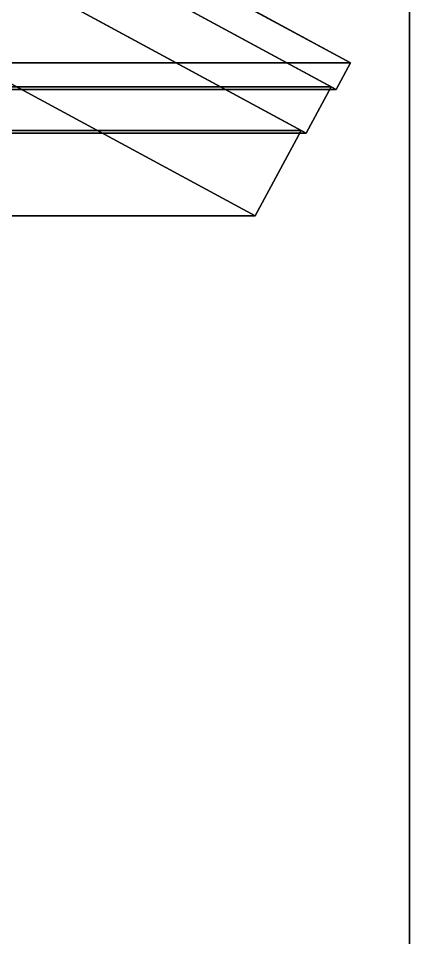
# Model space of a CAD drawing. Header units: metres. Extents: x -14.1 to 14.1, y -13.2 to 13.2.
# Drawn here: x 13.764 to 14.07, y -10.075 to -9.355 of the extents above; entities that cross this region are included whole.
import ezdxf

# ---------------------------------------------------------------- set-up
doc = ezdxf.new("R2010")
doc.units = ezdxf.units.M

msp = doc.modelspace()

# ---------------------------------------------------------------- linework, layer by layer
at = {"layer": 'archroof', "color": 8}
for points in [[(4.91763, -8.37861, -18.0319), (12.1543, -8.37856, -18.0319), (14.0242, -9.38956, -19.9018), (4.91763, -9.38958, -19.9018)], [(12.1543, -8.40549, 17.1261), (14.013, -9.41036, 17.1261), (14.0242, -9.38956, 17.1261), (12.1543, -8.37856, 17.1261)], [(12.1543, -8.37856, 9.61954), (12.1543, -8.37856, 17.1261), (14.0242, -9.38956, 17.1261), (14.0242, -9.38956, 9.61954)], [(14.0242, -9.38956, 9.61954), (14.0242, -9.38956, 2.11299), (12.1543, -8.37856, 2.11299), (12.1543, -8.37856, 9.61954)], [(14.0242, -9.38956, 2.11299), (14.0242, -9.38956, -5.39355), (12.1543, -8.37856, -5.39355), (12.1543, -8.37856, 2.11299)], [(14.0242, -9.38956, -5.39355), (14.0242, -9.38956, -11.7127), (12.1543, -8.37856, -11.7127), (12.1543, -8.37856, -5.39355)], [(14.0242, -9.38956, -11.7127), (14.0242, -9.38956, -19.9018), (12.1543, -8.37856, -18.0319), (12.1543, -8.37856, -11.7127)], [(12.1543, -8.40549, 17.1216), (14.0091, -9.40825, 17.1216), (14.013, -9.41036, 17.1261), (12.1543, -8.40549, 17.1261)], [(4.91763, -9.41038, -19.8905), (4.91763, -9.38958, -19.9018), (14.0242, -9.38956, -19.9018), (14.013, -9.41036, -19.8906)], [(14.013, -9.41036, 9.61954), (14.0242, -9.38956, 9.61954), (14.0242, -9.38956, 17.1261), (14.013, -9.41036, 17.1261)], [(14.013, -9.41036, 9.61954), (14.013, -9.41036, 2.11299), (14.0242, -9.38956, 2.11299), (14.0242, -9.38956, 9.61954)], [(14.013, -9.41036, 2.11299), (14.013, -9.41036, -5.39355), (14.0242, -9.38956, -5.39355), (14.0242, -9.38956, 2.11299)], [(14.013, -9.41036, -11.7127), (14.0242, -9.38956, -11.7127), (14.0242, -9.38956, -5.39355), (14.013, -9.41036, -5.39355)], [(14.013, -9.41036, -11.7127), (14.013, -9.41036, -19.8906), (14.0242, -9.38956, -19.9018), (14.0242, -9.38956, -11.7127)], [(4.91763, -9.41038, -19.8905), (14.013, -9.41036, -19.8906), (14.0091, -9.40825, -19.8866), (4.91763, -9.40828, -19.8866)], [(14.013, -9.41036, 9.61954), (14.013, -9.41036, 17.1261), (14.0091, -9.40825, 17.1216), (14.0091, -9.40825, 9.61954)], [(14.0091, -9.40825, 9.61954), (14.0091, -9.40825, 2.11299), (14.013, -9.41036, 2.11299), (14.013, -9.41036, 9.61954)], [(14.0091, -9.40825, 2.11299), (14.0091, -9.40825, -5.39355), (14.013, -9.41036, -5.39355), (14.013, -9.41036, 2.11299)], [(14.0091, -9.40825, -5.39355), (14.0091, -9.40825, -11.7127), (14.013, -9.41036, -11.7127), (14.013, -9.41036, -5.39355)], [(14.0091, -9.40825, -11.7127), (14.0091, -9.40825, -19.8866), (14.013, -9.41036, -19.8906), (14.013, -9.41036, -11.7127)]]:
    msp.add_3dface(points, dxfattribs=at)
at = {"layer": 'archwall', "color": 33}
for points in [[(7.97574, -13.2146, 17.553), (14.0705, -13.2146, 17.553), (14.0705, -8.32261, 17.553), (7.97574, -8.32261, 17.553)], [(7.97574, -8.32261, 17.1251), (14.0705, -8.32261, 17.1251), (14.0705, -13.2146, 17.1251), (7.97574, -13.2146, 17.1251)], [(14.0705, -8.32261, 17.1251), (14.0705, -8.32261, 17.553), (14.0705, -13.2146, 17.553), (14.0705, -13.2146, 17.1251)]]:
    msp.add_3dface(points, dxfattribs=at)
at = {"layer": 'artrim', "color": 13}
for points in [[(12.1543, -8.45231, 17.1216), (13.9895, -9.44448, 17.1216), (14.0091, -9.40825, 17.1216), (12.1543, -8.40549, 17.1216)], [(12.1543, -8.45231, 17.1171), (13.9855, -9.44238, 17.1171), (13.9895, -9.44448, 17.1216), (12.1543, -8.45231, 17.1216)], [(12.1543, -8.53881, 17.1171), (13.9493, -9.50928, 17.1171), (13.9855, -9.44238, 17.1171), (12.1543, -8.45231, 17.1171)], [(4.91763, -8.53885, -18.0319), (4.91763, -9.50931, -19.8269), (13.9493, -9.50928, -19.8269), (12.1543, -8.53881, -18.0319)], [(12.1543, -8.53881, 9.61954), (13.9493, -9.50928, 9.61954), (13.9493, -9.50928, 17.1171), (12.1543, -8.53881, 17.1171)], [(12.1543, -8.53881, 9.61954), (12.1543, -8.53881, 2.11299), (13.9493, -9.50928, 2.11299), (13.9493, -9.50928, 9.61954)], [(12.1543, -8.53881, 2.11299), (12.1543, -8.53881, -5.39355), (13.9493, -9.50928, -5.39355), (13.9493, -9.50928, 2.11299)], [(12.1543, -8.53881, -11.7127), (13.9493, -9.50928, -11.7127), (13.9493, -9.50928, -5.39355), (12.1543, -8.53881, -5.39355)], [(12.1543, -8.53881, -11.7127), (12.1543, -8.53881, -18.0319), (13.9493, -9.50928, -19.8269), (13.9493, -9.50928, -11.7127)], [(4.91763, -9.44451, -19.867), (4.91763, -9.40828, -19.8866), (14.0091, -9.40825, -19.8866), (13.9895, -9.44448, -19.867)], [(13.9895, -9.44448, 9.61954), (14.0091, -9.40825, 9.61954), (14.0091, -9.40825, 17.1216), (13.9895, -9.44448, 17.1216)], [(13.9895, -9.44448, 9.61954), (13.9895, -9.44448, 2.11299), (14.0091, -9.40825, 2.11299), (14.0091, -9.40825, 9.61954)], [(13.9895, -9.44448, 2.11299), (13.9895, -9.44448, -5.39355), (14.0091, -9.40825, -5.39355), (14.0091, -9.40825, 2.11299)], [(13.9895, -9.44448, -11.7127), (14.0091, -9.40825, -11.7127), (14.0091, -9.40825, -5.39355), (13.9895, -9.44448, -5.39355)], [(13.9895, -9.44448, -11.7127), (13.9895, -9.44448, -19.867), (14.0091, -9.40825, -19.8866), (14.0091, -9.40825, -11.7127)], [(4.91763, -9.4424, -19.8631), (13.9855, -9.44238, -19.8631), (13.9493, -9.50928, -19.8269), (4.91763, -9.50931, -19.8269)], [(4.91763, -9.4424, -19.8631), (4.91763, -9.44451, -19.867), (13.9895, -9.44448, -19.867), (13.9855, -9.44238, -19.8631)], [(13.9855, -9.44238, 9.61954), (13.9855, -9.44238, 17.1171), (13.9493, -9.50928, 17.1171), (13.9493, -9.50928, 9.61954)], [(13.9493, -9.50928, 9.61954), (13.9493, -9.50928, 2.11299), (13.9855, -9.44238, 2.11299), (13.9855, -9.44238, 9.61954)], [(13.9493, -9.50928, 2.11299), (13.9493, -9.50928, -5.39355), (13.9855, -9.44238, -5.39355), (13.9855, -9.44238, 2.11299)], [(13.9493, -9.50928, -5.39355), (13.9493, -9.50928, -11.7127), (13.9855, -9.44238, -11.7127), (13.9855, -9.44238, -5.39355)], [(13.9493, -9.50928, -11.7127), (13.9493, -9.50928, -19.8269), (13.9855, -9.44238, -19.8631), (13.9855, -9.44238, -11.7127)], [(13.9855, -9.44238, 9.61954), (13.9895, -9.44448, 9.61954), (13.9895, -9.44448, 17.1216), (13.9855, -9.44238, 17.1171)], [(13.9855, -9.44238, 9.61954), (13.9855, -9.44238, 2.11299), (13.9895, -9.44448, 2.11299), (13.9895, -9.44448, 9.61954)], [(13.9855, -9.44238, 2.11299), (13.9855, -9.44238, -5.39355), (13.9895, -9.44448, -5.39355), (13.9895, -9.44448, 2.11299)], [(13.9855, -9.44238, -11.7127), (13.9895, -9.44448, -11.7127), (13.9895, -9.44448, -5.39355), (13.9855, -9.44238, -5.39355)], [(13.9855, -9.44238, -11.7127), (13.9855, -9.44238, -19.8631), (13.9895, -9.44448, -19.867), (13.9895, -9.44448, -11.7127)]]:
    msp.add_3dface(points, dxfattribs=at)

doc.saveas('drawing.dxf')
